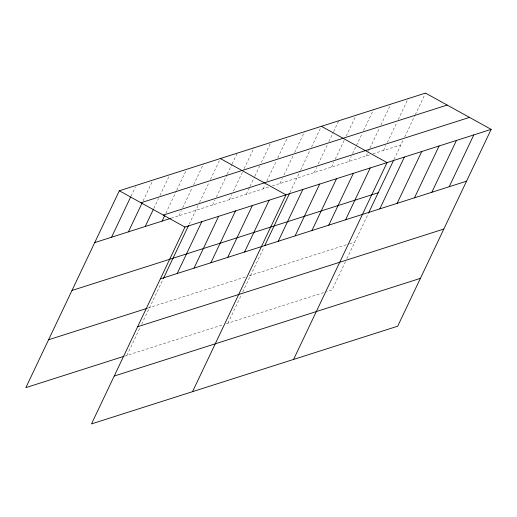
<?xml version="1.0" encoding="UTF-8"?>
<svg xmlns="http://www.w3.org/2000/svg" width="517" height="517" viewBox="0 0 517 517"><rect width="100%" height="100%" fill="white"/><g stroke="black" fill="none" stroke-linecap="round" stroke-linejoin="round"><path stroke-width="0.39" stroke-dasharray="2.58 1.94" d="M131.034 196.208L135.473 186.85M143.086 200.913L152.315 181.48M153.775 208.493L158.564 198.418M159.927 195.536L169.156 176.103M165.834 213.198L176.426 190.883M176.769 190.166L185.997 170.733M178.914 215.738L181.305 210.703M182.675 207.821L192.24 187.671M193.61 184.789L203.517 163.921M126.891 355.386L140.32 327.106M141.697 324.211L163.042 279.251M189.216 224.145L198.147 205.327M199.51 202.451L209.081 182.301M210.451 179.418L220.358 158.545M212.597 204.997L214.988 199.956M216.352 197.074L226.95 174.765M227.293 174.048L231.732 164.69M232.075 163.967L237.2 153.174M229.438 199.62L231.829 194.586M233.535 190.986L242.764 171.554M244.127 168.671L254.041 147.804M246.273 194.25L249.692 187.051M250.034 186.333L254.48 176.976M254.823 176.252L259.605 166.177M261.311 162.577L270.882 142.427M263.114 188.873L265.169 184.556M266.875 180.956L276.446 160.806M277.81 157.924L287.381 137.774M279.955 183.503L282.347 178.462M284.059 174.862L293.288 155.436M294.651 152.554L304.565 131.68M227.939 323.151L241.361 294.871M242.744 291.969L264.09 247.016M289.914 192.634L300.215 170.933M300.558 170.209L310.129 150.059M311.493 147.183L321.406 126.31M314.149 172.594L316.54 167.553M318.252 163.954L327.474 144.527M328.844 141.645L333.284 132.287M333.627 131.57L338.751 120.771M331.5 167.056L333.892 162.021M335.262 159.139L344.141 140.43M346.196 136.107L356.103 115.239M348.852 161.524L351.243 156.483M352.607 153.607L362.178 133.451M363.548 130.575L373.455 109.701M366.204 155.985L368.253 151.668M368.595 150.951L369.616 148.786M369.959 148.069L379.53 127.919M380.893 125.036L390.807 104.169M383.549 150.453L385.947 145.413M387.311 142.53L396.882 122.38M398.245 119.505L408.159 98.631M345.472 261.654L332.043 289.934L326.763 291.62M346.849 258.758L368.194 213.799M394.019 159.417L403.292 139.874M404.662 136.999L414.912 115.407M415.254 114.684L425.51 93.092M171.256 218.18L269.241 186.921M272.304 185.946L369.972 154.783M372.99 153.82L400.901 144.915M148.088 308.022L245.304 277.002M249.129 275.781L348.729 244.005M349.486 243.766L354.765 242.079M124.597 356.123L222.581 324.857M226.407 323.636L326.007 291.859"/><path stroke-width="0.78" d="M491.15 129.373L184.957 227.066L91.49 423.908L397.683 326.214L491.15 129.373L425.51 93.092L119.317 190.786L25.85 387.627L123.834 356.362M111.549 237.232L130.691 196.925M128.39 231.862L142.065 203.071M145.232 226.485L153.433 209.211M162.073 221.114L164.807 215.356M163.391 278.527L188.524 225.593M177.195 273.512L201.798 221.69M194.037 268.136L218.639 216.319M210.871 262.765L235.481 210.949M227.713 257.395L252.322 205.572M244.554 252.018L269.163 200.202M192.537 391.666L286.004 194.825L220.358 158.545M264.775 245.562L289.565 193.358M278.236 241.271L302.839 189.455M295.078 235.901L319.68 184.078M311.919 230.53L336.522 178.708M328.76 225.153L353.363 173.337M345.595 219.783L370.204 167.96M293.578 359.431L387.046 162.59L321.406 126.31M368.537 213.075L393.67 160.141M379.788 208.874L404.397 157.052M397.14 203.336L421.749 151.52M414.492 197.804L439.095 145.981M431.844 192.266L456.446 140.443M449.195 186.727L473.798 134.911M140.979 202.754L447.173 105.067M163.294 215.091L469.488 117.404M94.708 242.602L170.494 218.426M71.986 290.464L378.179 192.77M160.354 278.883L466.541 181.196M48.572 339.766L147.319 308.261M137.625 326.744L443.819 229.05M114.218 376.046L420.405 278.359M119.317 190.786L184.957 227.066"/></g></svg>
